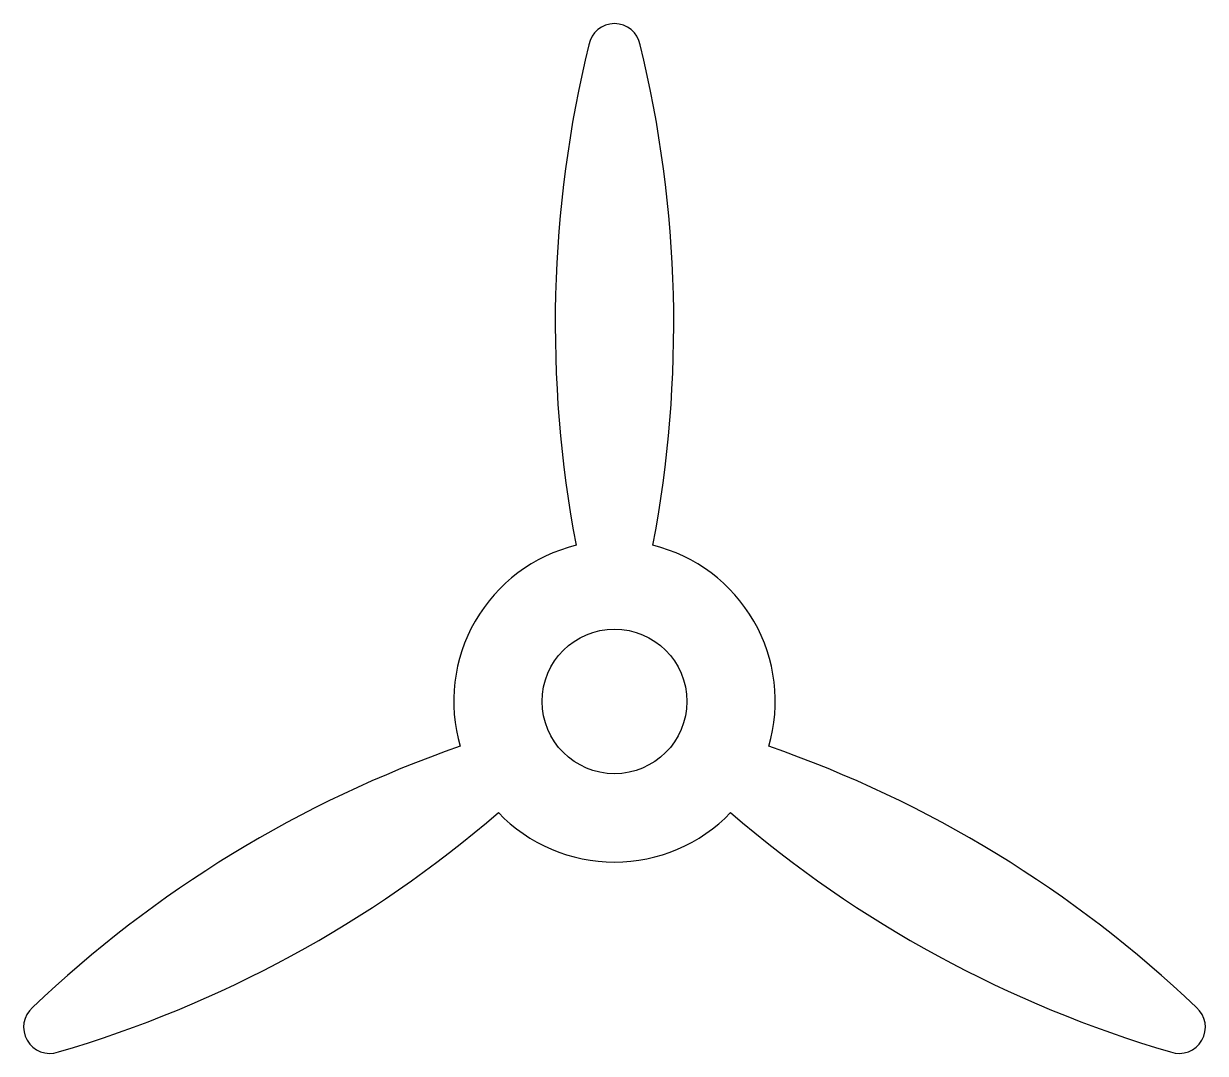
# Model space of a CAD drawing. Header units: millimetres. Extents: x -16.9 to 19.9, y -12.5 to 19.6.
import ezdxf

# ---------------------------------------------------------------- set-up
doc = ezdxf.new("R2010")
doc.units = ezdxf.units.MM

msp = doc.modelspace()

# ---------------------------------------------------------------- linework, layer by layer
msp.add_lwpolyline([(0.308, 3.356, 0.426634), (-3.301, -2.896, 0.107249), (-16.593, -11.022, 0.823964), (-15.793, -12.408, 0.107249), (-2.109, -4.96, 0.426634), (5.109, -4.96, 0.107249), (18.793, -12.408, 0.823964), (19.593, -11.022, 0.107249), (6.301, -2.896, 0.426634), (2.692, 3.356, 0.107249), (2.3, 18.93, 0.823964), (0.7, 18.93, 0.107249)], format="xyb", close=True)
msp.add_circle((1.5, -1.5), 2.25)

doc.saveas('drawing.dxf')
